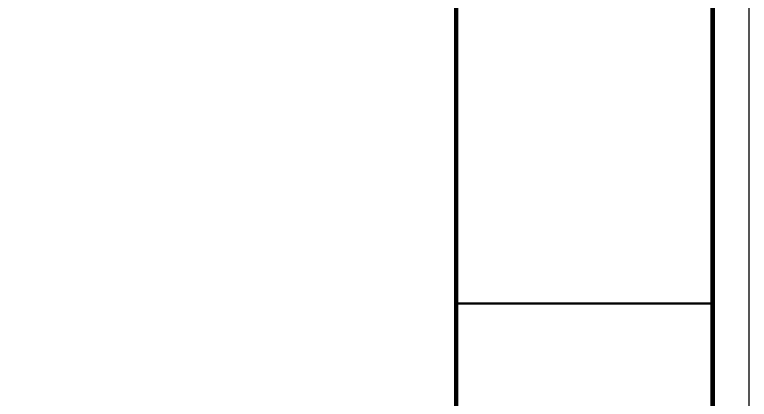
# Model space of a CAD drawing. Extents: x 0 to 1189, y -2 to 420.
# Drawn here: x 988.5 to 1189, y 209.8 to 314.9 of the extents above; entities that cross this region are included whole.
import ezdxf

# ---------------------------------------------------------------- set-up
doc = ezdxf.new("R2010")
doc.units = 0
doc.header["$LTSCALE"] = 10
doc.header["$MEASUREMENT"] = 0
doc.layers.add('A-ANNO-TTLB', color=7, linetype='Continuous')
doc.layers.add('BTTK', color=7, linetype='Continuous')
doc.styles.get("Standard").update_dxf_attribs({"font": 'gbenor.shx', "bigfont": 'gbcbig.shx'})

msp = doc.modelspace()

# ---------------------------------------------------------------- linework, layer by layer
at = {"layer": 'BTTK'}
msp.add_lwpolyline([(0, 0), (1189, 0), (1189, 420), (0, 420)], close=True, dxfattribs=at)
at = {"layer": 'BTTK', "const_width": 1.2}
msp.add_lwpolyline([(25, 10), (1179, 10), (1179, 410), (25, 410)], close=True, dxfattribs=at)
at = {"layer": 'BTTK'}
for points, const_width in [([(1109, 410), (1109, 10)], 1.2), ([(1109, 236), (1179, 236)], 0.6)]:
    msp.add_lwpolyline(points, dxfattribs=dict(at, const_width=const_width))
msp.add_lwpolyline([(1109, 10), (1179, 10), (1179, 410), (1109, 410)], dxfattribs=at)

# ---------------------------------------------------------------- texts
at = {"layer": 'A-ANNO-TTLB', "flags": 1}
msp.add_attdef('是否会签', (0, 0), '', height=350, dxfattribs=at)

doc.saveas('drawing.dxf')
